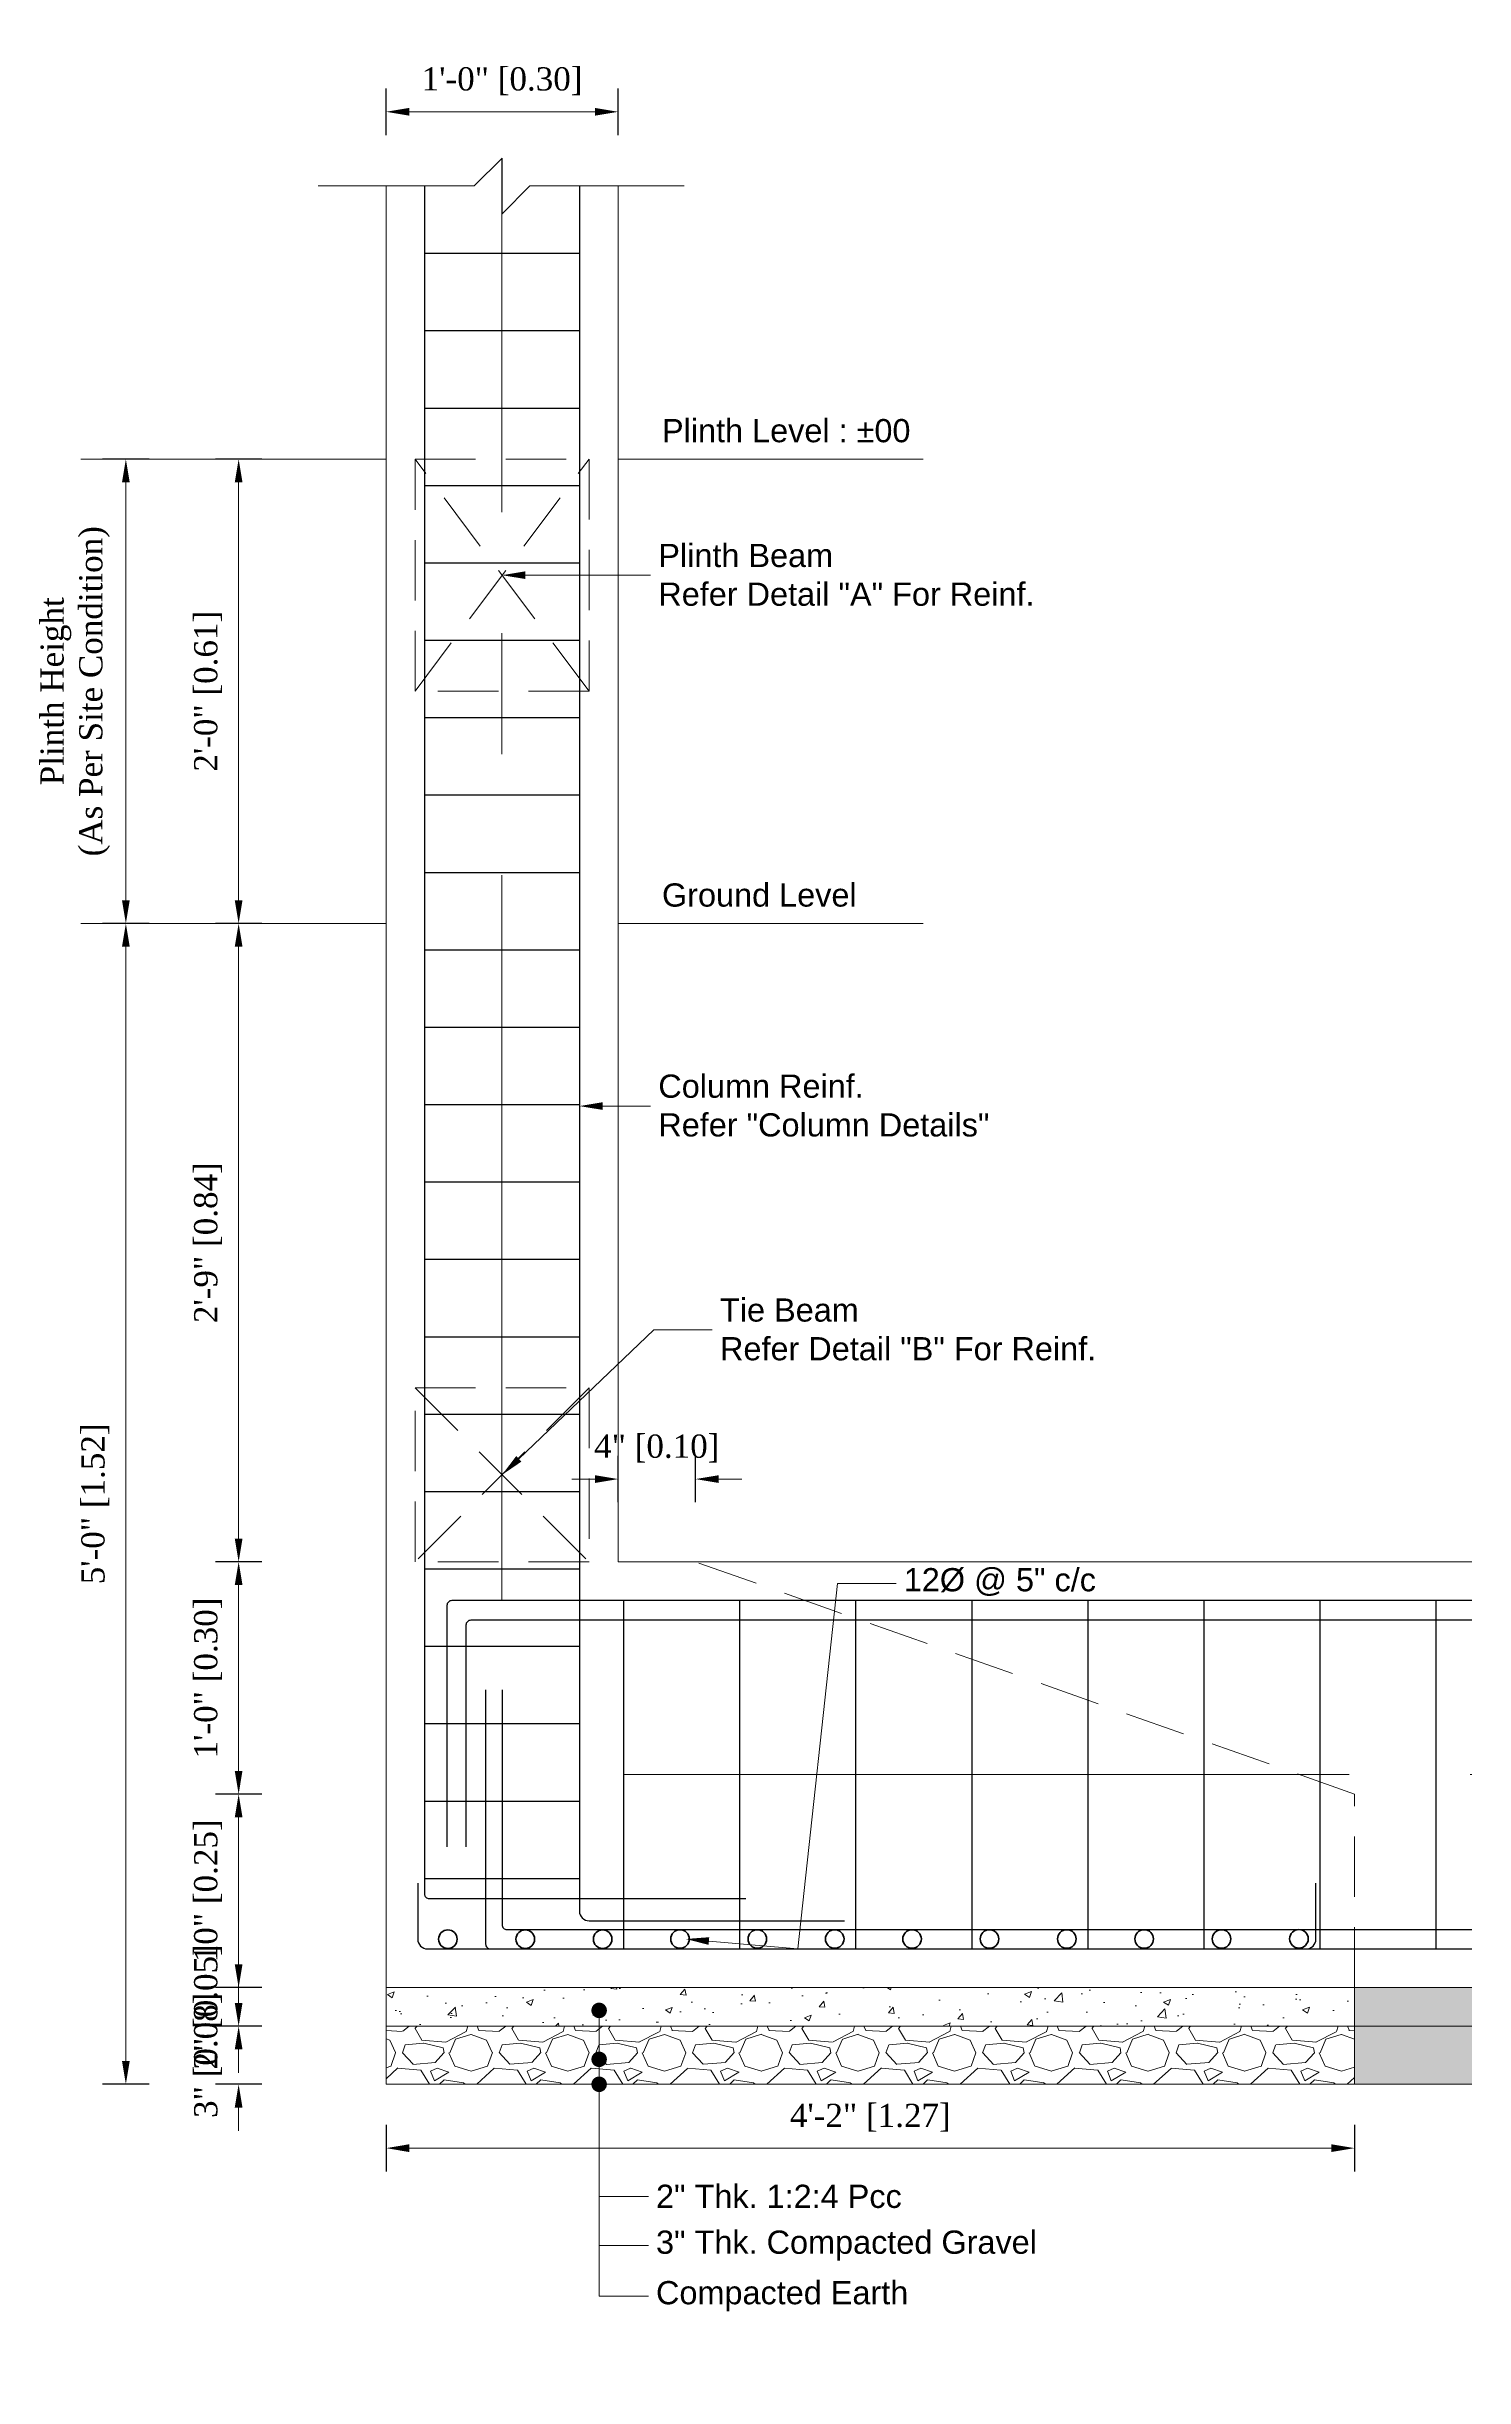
# Model space of a CAD drawing. Header units: feet. Extents: x 4160 to 31260, y -20219 to -1382.
# Drawn here: x 21170 to 21243.3, y -5229.7 to -5109.2 of the extents above; entities that cross this region are included whole.
import ezdxf
from ezdxf import colors
from ezdxf.entities.mleader import LeaderData, LeaderLine
from ezdxf.math import Vec2, Vec3

# ---------------------------------------------------------------- set-up
doc = ezdxf.new("R2010")
doc.units = ezdxf.units.FT
doc.header["$LTSCALE"] = 50
doc.header["$MEASUREMENT"] = 0
doc.header["$PDMODE"] = 34
doc.linetypes.add('CENTER2', pattern=[1.125, 0.75, -0.125, 0.125, -0.125])
doc.linetypes.add('HIDDEN', pattern=[0.375, 0.25, -0.125])
for name, color, linetype, lineweight in [('IES_WR_Center Line', 7, 'CENTER2', 13), ('IES_WR_Dimension', 7, 'Continuous', 15), ('IES_WR_Elevation', 4, 'Continuous', 15), ('IES_WR_GL', 3, 'ORIGINAL_GL', 15), ('IES_WR_Hatch ANSI31', 8, 'Continuous', 15), ('IES_WR_Leader', 7, 'Continuous', 15), ('IES_WR_Rebar Concrete Line', 2, 'Continuous', 15), ('IES_WR_Rebar-Main', 1, 'Continuous', 30), ('IES_WR_Stirrups', 6, 'Continuous', 25), ('IES_WR_Text Structure', 70, 'Continuous', 20), ('Reference', 7, 'Continuous', 15), ('Reinforcement', 1, 'Continuous', 40)]:
    doc.layers.add(name, color=color, linetype=linetype, lineweight=lineweight)
doc.styles.add('arial', font='times.ttf')
doc.styles.add('Arial Annotation', font='arial.ttf', dxfattribs={"height": 0.06})
doc.styles.get("Standard").update_dxf_attribs({"font": 'arial.ttf'})
doc.linetypes.add('ORIGINAL_GL', pattern='A,10,-1,["V",Standard,S=2,R=180,X=1,Y=0],-1,0', length=12)
doc.dimstyles.new('SECS', dxfattribs={"dimtxt": 0.06, "dimasz": 0.06, "dimexe": 0.06, "dimexo": 0, "dimgap": 0.04, "dimtad": 1, "dimdec": 0, "dimzin": 3, "dimdsep": 46, "dimlunit": 4, "dimtxsty": 'arial', "dimcen": 1.25, "dimclrd": 256, "dimclrt": 3, "dimadec": 0, "dimazin": 0, "dimtfac": 1, "dimtdec": 0, "dimtix": 1, "dimtofl": 0, "dimtmove": 2, "dimatfit": 1, "dimfxl": 0.06, "dimfxlon": 1, "dimtolj": 1, "dimtzin": 0, "dimlwd": -1, "dimarcsym": 0})

# ---------------------------------------------------------------- blocks, each defined once
blk = doc.blocks.new('*U358')
at = {"layer": 'IES_WR_Stirrups'}
blk.add_lwpolyline([(0, 4), (0, -4)], dxfattribs=at)
blk = doc.blocks.new('*U359')
at = {"color": 0, "linetype": 'ByBlock', "lineweight": -2, "transparency": 16777216, "rotation": 90}
for p in [(539.81, 186.35), (539.81, 182.35), (539.81, 178.35), (539.81, 174.35), (539.81, 170.35), (539.81, 166.35), (539.81, 162.35), (539.81, 158.35), (539.81, 154.35), (539.81, 150.35), (539.81, 146.35), (539.81, 142.35), (539.81, 138.35), (539.81, 134.35), (539.81, 130.35), (539.81, 126.35), (539.81, 122.35), (539.81, 118.35), (539.81, 114.35), (539.81, 110.35), (539.81, 106.35), (539.81, 102.35)]:
    blk.add_blockref('*U358', p, dxfattribs=at)
blk = doc.blocks.new('*D733')
at = {"layer": 'Defpoints', "color": 0}
for p in [(21199.57, -5112.59), (21187.57, -5116.42), (21199.57, -5116.42)]:
    blk.add_point(p, dxfattribs=at)
at = {"layer": 'IES_WR_Dimension', "color": 0, "lineweight": -2}
for p, q in [((21187.57, -5113.79), (21187.57, -5111.39)), ((21199.57, -5113.79), (21199.57, -5111.39))]:
    blk.add_line(p, q, dxfattribs=at)
at = {"layer": 'IES_WR_Dimension'}
blk.add_line((21188.77, -5112.59), (21198.37, -5112.59), dxfattribs=at)
for points in [[(21188.77, -5112.39), (21188.77, -5112.79), (21187.57, -5112.59)], [(21198.37, -5112.39), (21198.37, -5112.79), (21199.57, -5112.59)]]:
    blk.add_solid(points, dxfattribs=at)
at = {"layer": 'IES_WR_Dimension', "color": 3, "insert": (21193.57, -5111.01), "char_height": 1.2, "attachment_point": 5, "style": 'arial'}
blk.add_mtext('\\A1;1\'-0" [0.30]', dxfattribs=at)
blk = doc.blocks.new('*D735')
at = {"layer": 'Defpoints', "color": 0}
for p in [(21187.57, -5214.54), (21237.65, -5214.54), (21237.65, -5217.84)]:
    blk.add_point(p, dxfattribs=at)
at = {"layer": 'IES_WR_Dimension', "color": 0, "lineweight": -2}
for p, q in [((21187.57, -5216.64), (21187.57, -5219.04)), ((21237.65, -5216.64), (21237.65, -5219.04))]:
    blk.add_line(p, q, dxfattribs=at)
at = {"layer": 'IES_WR_Dimension'}
blk.add_line((21188.77, -5217.84), (21236.45, -5217.84), dxfattribs=at)
for points in [[(21188.77, -5217.64), (21188.77, -5218.04), (21187.57, -5217.84)], [(21236.45, -5217.64), (21236.45, -5218.04), (21237.65, -5217.84)]]:
    blk.add_solid(points, dxfattribs=at)
at = {"layer": 'IES_WR_Dimension', "color": 3, "insert": (21212.61, -5216.27), "char_height": 1.2, "attachment_point": 5, "style": 'arial'}
blk.add_mtext('\\A1;4\'-2" [1.27]', dxfattribs=at)
blk = doc.blocks.new('*D737')
at = {"layer": 'Defpoints', "color": 0}
for p in [(21179.95, -5211.54), (21187.57, -5211.54), (21187.57, -5214.54)]:
    blk.add_point(p, dxfattribs=at)
at = {"layer": 'IES_WR_Dimension'}
for p, q in [((21179.95, -5210.34), (21179.95, -5209.14)), ((21179.95, -5215.74), (21179.95, -5216.94))]:
    blk.add_line(p, q, dxfattribs=at)
at = {"layer": 'IES_WR_Dimension', "color": 0, "lineweight": -2}
for p, q in [((21181.15, -5211.54), (21178.75, -5211.54)), ((21181.15, -5214.54), (21178.75, -5214.54))]:
    blk.add_line(p, q, dxfattribs=at)
at = {"layer": 'IES_WR_Dimension'}
for points in [[(21179.75, -5210.34), (21180.15, -5210.34), (21179.95, -5211.54)], [(21179.75, -5215.74), (21180.15, -5215.74), (21179.95, -5214.54)]]:
    blk.add_solid(points, dxfattribs=at)
at = {"layer": 'IES_WR_Dimension', "color": 3, "insert": (21178.37, -5213.04), "char_height": 1.2, "attachment_point": 5, "rotation": 90, "style": 'arial'}
blk.add_mtext('\\A1;3" [0.08]', dxfattribs=at)
blk = doc.blocks.new('*D739')
at = {"layer": 'Defpoints', "color": 0}
for p in [(21179.95, -5209.54), (21187.57, -5209.54), (21187.57, -5211.54)]:
    blk.add_point(p, dxfattribs=at)
at = {"layer": 'IES_WR_Dimension'}
for p, q in [((21179.95, -5208.34), (21179.95, -5207.14)), ((21179.95, -5212.74), (21179.95, -5213.94))]:
    blk.add_line(p, q, dxfattribs=at)
at = {"layer": 'IES_WR_Dimension', "color": 0, "lineweight": -2}
for p, q in [((21181.15, -5209.54), (21178.75, -5209.54)), ((21181.15, -5211.54), (21178.75, -5211.54))]:
    blk.add_line(p, q, dxfattribs=at)
at = {"layer": 'IES_WR_Dimension'}
for points in [[(21179.75, -5208.34), (21180.15, -5208.34), (21179.95, -5209.54)], [(21179.75, -5212.74), (21180.15, -5212.74), (21179.95, -5211.54)]]:
    blk.add_solid(points, dxfattribs=at)
at = {"layer": 'IES_WR_Dimension', "color": 3, "insert": (21178.37, -5210.54), "char_height": 1.2, "attachment_point": 5, "rotation": 90, "style": 'arial'}
blk.add_mtext('\\A1;2" [0.05]', dxfattribs=at)
blk = doc.blocks.new('*D741')
at = {"layer": 'Defpoints', "color": 0}
for p in [(21179.95, -5187.54), (21221.65, -5187.54), (21187.57, -5199.54)]:
    blk.add_point(p, dxfattribs=at)
at = {"layer": 'IES_WR_Dimension', "color": 0, "lineweight": -2}
for p, q in [((21181.15, -5187.54), (21178.75, -5187.54)), ((21181.15, -5199.54), (21178.75, -5199.54))]:
    blk.add_line(p, q, dxfattribs=at)
at = {"layer": 'IES_WR_Dimension'}
blk.add_line((21179.95, -5198.34), (21179.95, -5188.74), dxfattribs=at)
for points in [[(21179.75, -5188.74), (21180.15, -5188.74), (21179.95, -5187.54)], [(21179.75, -5198.34), (21180.15, -5198.34), (21179.95, -5199.54)]]:
    blk.add_solid(points, dxfattribs=at)
at = {"layer": 'IES_WR_Dimension', "color": 3, "insert": (21178.37, -5193.54), "char_height": 1.2, "attachment_point": 5, "rotation": 90, "style": 'arial'}
blk.add_mtext('\\A1;1\'-0" [0.30]', dxfattribs=at)
blk = doc.blocks.new('*D743')
at = {"layer": 'Defpoints', "color": 0}
for p in [(21179.95, -5154.54), (21209.88, -5154.54), (21225.65, -5187.54)]:
    blk.add_point(p, dxfattribs=at)
at = {"layer": 'IES_WR_Dimension', "color": 0, "lineweight": -2}
for p, q in [((21181.15, -5154.54), (21178.75, -5154.54)), ((21181.15, -5187.54), (21178.75, -5187.54))]:
    blk.add_line(p, q, dxfattribs=at)
at = {"layer": 'IES_WR_Dimension'}
blk.add_line((21179.95, -5186.34), (21179.95, -5155.74), dxfattribs=at)
for points in [[(21179.75, -5155.74), (21180.15, -5155.74), (21179.95, -5154.54)], [(21179.75, -5186.34), (21180.15, -5186.34), (21179.95, -5187.54)]]:
    blk.add_solid(points, dxfattribs=at)
at = {"layer": 'IES_WR_Dimension', "color": 3, "insert": (21178.37, -5171.04), "char_height": 1.2, "attachment_point": 5, "rotation": 90, "style": 'arial'}
blk.add_mtext('\\A1;2\'-9" [0.84]', dxfattribs=at)
blk = doc.blocks.new('*D745')
at = {"layer": 'Defpoints', "color": 0}
for p in [(21179.95, -5130.54), (21209.88, -5130.54), (21209.88, -5154.54)]:
    blk.add_point(p, dxfattribs=at)
at = {"layer": 'IES_WR_Dimension', "color": 0, "lineweight": -2}
for p, q in [((21181.15, -5130.54), (21178.75, -5130.54)), ((21181.15, -5154.54), (21178.75, -5154.54))]:
    blk.add_line(p, q, dxfattribs=at)
at = {"layer": 'IES_WR_Dimension'}
blk.add_line((21179.95, -5153.34), (21179.95, -5131.74), dxfattribs=at)
for points in [[(21179.75, -5131.74), (21180.15, -5131.74), (21179.95, -5130.54)], [(21179.75, -5153.34), (21180.15, -5153.34), (21179.95, -5154.54)]]:
    blk.add_solid(points, dxfattribs=at)
at = {"layer": 'IES_WR_Dimension', "color": 3, "insert": (21178.37, -5142.54), "char_height": 1.2, "attachment_point": 5, "rotation": 90, "style": 'arial'}
blk.add_mtext('\\A1;2\'-0" [0.61]', dxfattribs=at)
blk = doc.blocks.new('*D747')
at = {"layer": 'Defpoints', "color": 0}
for p in [(21174.12, -5154.54), (21209.88, -5154.54), (21187.57, -5214.54)]:
    blk.add_point(p, dxfattribs=at)
at = {"layer": 'IES_WR_Dimension', "color": 0, "lineweight": -2}
for p, q in [((21175.32, -5154.54), (21172.92, -5154.54)), ((21175.32, -5214.54), (21172.92, -5214.54))]:
    blk.add_line(p, q, dxfattribs=at)
at = {"layer": 'IES_WR_Dimension'}
blk.add_line((21174.12, -5213.34), (21174.12, -5155.74), dxfattribs=at)
for points in [[(21173.92, -5155.74), (21174.32, -5155.74), (21174.12, -5154.54)], [(21173.92, -5213.34), (21174.32, -5213.34), (21174.12, -5214.54)]]:
    blk.add_solid(points, dxfattribs=at)
at = {"layer": 'IES_WR_Dimension', "color": 3, "insert": (21172.54, -5184.54), "char_height": 1.2, "attachment_point": 5, "rotation": 90, "style": 'arial'}
blk.add_mtext('\\A1;5\'-0" [1.52]', dxfattribs=at)
blk = doc.blocks.new('*D749')
at = {"layer": 'Defpoints', "color": 0}
for p in [(21174.12, -5130.54), (21209.88, -5130.54), (21209.88, -5154.54)]:
    blk.add_point(p, dxfattribs=at)
at = {"layer": 'IES_WR_Dimension', "color": 0, "lineweight": -2}
for p, q in [((21175.32, -5130.54), (21172.92, -5130.54)), ((21175.32, -5154.54), (21172.92, -5154.54))]:
    blk.add_line(p, q, dxfattribs=at)
at = {"layer": 'IES_WR_Dimension'}
blk.add_line((21174.12, -5153.34), (21174.12, -5131.74), dxfattribs=at)
for points in [[(21173.92, -5131.74), (21174.32, -5131.74), (21174.12, -5130.54)], [(21173.92, -5153.34), (21174.32, -5153.34), (21174.12, -5154.54)]]:
    blk.add_solid(points, dxfattribs=at)
at = {"layer": 'IES_WR_Dimension', "color": 3, "insert": (21171.5, -5142.54), "char_height": 1.2, "attachment_point": 5, "rotation": 90, "style": 'arial'}
blk.add_mtext('\\A1;Plinth Height^J(As Per Site Condition)', dxfattribs=at)
blk = doc.blocks.new('_Dot')
at = {"color": 0, "linetype": 'ByBlock', "lineweight": -2}
blk.add_line((-0.5, 0), (-1, 0), dxfattribs=at)
at = {"color": 0, "linetype": 'ByBlock', "const_width": 0.5}
blk.add_lwpolyline([(-0.25, 0, 1), (0.25, 0, 1)], format="xyb", close=True, dxfattribs=at)
blk = doc.blocks.new('*D751')
at = {"layer": 'Defpoints', "color": 0}
for p in [(21187.57, -5199.54), (21179.95, -5209.54), (21187.57, -5209.54)]:
    blk.add_point(p, dxfattribs=at)
at = {"layer": 'IES_WR_Dimension', "color": 0, "lineweight": -2}
for p, q in [((21181.15, -5199.54), (21178.75, -5199.54)), ((21181.15, -5209.54), (21178.75, -5209.54))]:
    blk.add_line(p, q, dxfattribs=at)
at = {"layer": 'IES_WR_Dimension'}
blk.add_line((21179.95, -5200.74), (21179.95, -5208.34), dxfattribs=at)
for points in [[(21179.75, -5200.74), (21180.15, -5200.74), (21179.95, -5199.54)], [(21179.75, -5208.34), (21180.15, -5208.34), (21179.95, -5209.54)]]:
    blk.add_solid(points, dxfattribs=at)
at = {"layer": 'IES_WR_Dimension', "color": 3, "insert": (21178.37, -5204.54), "char_height": 1.2, "attachment_point": 5, "rotation": 90, "style": 'arial'}
blk.add_mtext('\\A1;10" [0.25]', dxfattribs=at)
blk = doc.blocks.new('*D753')
at = {"layer": 'Defpoints', "color": 0}
for p in [(21203.57, -5183.26), (21199.57, -5187.54), (21203.57, -5187.54)]:
    blk.add_point(p, dxfattribs=at)
at = {"layer": 'IES_WR_Dimension', "color": 0, "lineweight": -2}
for p, q in [((21199.57, -5184.46), (21199.57, -5182.06)), ((21203.57, -5184.46), (21203.57, -5182.06))]:
    blk.add_line(p, q, dxfattribs=at)
at = {"layer": 'IES_WR_Dimension'}
for p, q in [((21198.37, -5183.26), (21197.17, -5183.26)), ((21204.77, -5183.26), (21205.97, -5183.26))]:
    blk.add_line(p, q, dxfattribs=at)
for points in [[(21198.37, -5183.06), (21198.37, -5183.46), (21199.57, -5183.26)], [(21204.77, -5183.06), (21204.77, -5183.46), (21203.57, -5183.26)]]:
    blk.add_solid(points, dxfattribs=at)
at = {"layer": 'IES_WR_Dimension', "color": 3, "insert": (21201.57, -5181.68), "char_height": 1.2, "attachment_point": 5, "style": 'arial'}
blk.add_mtext('\\A1;4" [0.10]', dxfattribs=at)
blk = doc.blocks.new('*U354')
at = {"layer": 'IES_WR_Stirrups'}
blk.add_lwpolyline([(0, -8.99), (0, 8.99)], dxfattribs=at)
blk = doc.blocks.new('*U355')
at = {"color": 0, "linetype": 'ByBlock', "lineweight": -2, "transparency": 16777216}
for p in [(21199.87, -5198.53), (21205.87, -5198.53), (21211.87, -5198.53), (21217.87, -5198.53), (21223.87, -5198.53), (21229.87, -5198.53), (21235.87, -5198.53), (21241.87, -5198.53)]:
    blk.add_blockref('*U354', p, dxfattribs=at)
blk = doc.blocks.new('REBAR CUT')
at = {"layer": 'Reinforcement'}
blk.add_circle((0, 0), 0.024, dxfattribs=at)

msp = doc.modelspace()

# ---------------------------------------------------------------- hatches: boundary and pattern name
at = {"layer": 'IES_WR_Hatch ANSI31'}
h = msp.add_hatch(dxfattribs=at)
h.set_pattern_fill('AR-CONC', color=256, scale=0.025)
h.set_pattern_definition([(50, (20546.9383, -5307.9408), (3.586301, -0.313761), [0.375, -4.125]), (355, (20546.9383, -5307.9408), (-0.693757, 3.76096), [0.3, -3.3]), (100.45144, (20547.237, -5307.967), (2.892544, 3.4472), [0.318701, -3.50571]), (46.1842, (20546.9383, -5306.941), (5.336207, -0.827596), [0.5625, -6.1875]), (96.6356, (20547.383, -5307.01), (4.67331, 4.870593), [0.47805, -5.25857]), (351.1842, (20546.9383, -5306.941), (4.67331, 4.870593), [0.45, -4.95]), (21, (20547.4383, -5307.1908), (2.984535, -2.013094), [0.375, -4.125]), (326, (20547.4383, -5307.1908), (1.216577, 3.62575), [0.3, -3.3]), (71.45144, (20547.687, -5307.3586), (4.201112, 1.612656), [0.318701, -3.50571]), (37.5, (20546.9383, -5307.9408), (0.0607993, 1.6644693), [0, -3.26, 0, -3.35, 0, -3.3125]), (7.5, (20546.9383, -5307.9408), (1.3153477, 1.9720586), [0, -1.91, 0, -3.185, 0, -1.2625]), (327.5, (20545.8233, -5307.9408), (2.6691122, -0.1127744), [0, -1.25, 0, -3.9, 0, -5.175]), (317.5, (20545.3233, -5307.9408), (2.915931, 0.500525), [0, -1.625, 0, -2.59, 0, -3.675])])
h.paths.add_polyline_path([(21187.57, -5209.54), (21187.57, -5211.54), (21237.65, -5211.54), (21237.65, -5209.54)])
h = msp.add_hatch(dxfattribs=at)
h.set_pattern_fill('AR-CONC', color=256, scale=0.025)
h.set_pattern_definition([(50, (20243.2902, -5307.9408), (3.586301, -0.313761), [0.375, -4.125]), (355, (20243.29, -5307.9408), (-0.693757, 3.760961), [0.3, -3.3]), (100.45144, (20243.589, -5307.967), (2.892544, 3.4472), [0.318701, -3.50571]), (46.1842, (20243.29, -5306.941), (5.336207, -0.827596), [0.5625, -6.1875]), (96.63564, (20243.735, -5307.01), (4.67331, 4.870593), [0.478052, -5.25857]), (351.18416, (20243.29, -5306.941), (4.67331, 4.870593), [0.45, -4.95]), (21, (20243.7902, -5307.1908), (2.984535, -2.0130945), [0.375, -4.125]), (326, (20243.79, -5307.1908), (1.216577, 3.62575), [0.3, -3.3]), (71.45144, (20244.039, -5307.3586), (4.201112, 1.612656), [0.318701, -3.50571]), (37.5, (20243.2902, -5307.9408), (0.0607993, 1.6644693), [0, -3.26, 0, -3.35, 0, -3.3125]), (7.5, (20243.2902, -5307.9408), (1.3153477, 1.9720586), [0, -1.91, 0, -3.185, 0, -1.2625]), (327.5, (20242.1752, -5307.9408), (2.6691122, -0.1127744), [0, -1.25, 0, -3.9, 0, -5.175]), (317.5, (20241.6752, -5307.9408), (2.915931, 0.500525), [0, -1.625, 0, -2.59, 0, -3.675])])
h.paths.add_polyline_path([(21237.65, -5209.54), (21237.65, -5211.54), (21329.41, -5211.54), (21329.41, -5209.54)])
h = msp.add_hatch(dxfattribs=at)
h.set_pattern_fill('GRAVEL', color=256, scale=0.25)
h.set_pattern_definition([(228.01279, (20550.5383, -5302.9408), (-40, -45), [0.67268, -66.59544]), (184.96974, (20550.0883, -5303.4408), (60, 5), [1.15434, -114.279624]), (132.510447, (20548.9383, -5303.5408), (50, -55), [0.81394, -80.580163]), (267.27369, (20546.9883, -5304.7908), (5, 100), [1.05119, -104.06779]), (292.833654, (20546.9383, -5305.8408), (-25, 60), [1.030775, -102.046866]), (357.27369, (20547.3383, -5306.7908), (-100, 5), [1.05119, -104.06779]), (37.69424, (20548.3883, -5306.8408), (-65, -50), [1.390145, -137.624243]), (72.255328, (20549.4883, -5305.9908), (35, 110), [1.31244, -129.931607]), (121.429566, (20549.8883, -5304.7408), (-40, 65), [1.05475, -104.420366]), (175.23636, (20549.3383, -5303.8408), (55, -5), [1.20416, -59.003813]), (222.397438, (20548.1383, -5303.7408), (-60, -55), [1.55724, -154.166875]), (138.814075, (20551.9383, -5304.8408), (-35, 30), [0.531505, -52.619224]), (171.469234, (20551.5383, -5304.4908), (65, -10), [1.011185, -100.107557]), (225, (20550.5383, -5304.3408), (-6e-16, -5), [0.707105, -6.363963]), (203.19859, (20550.1883, -5303.7408), (25, 10), [0.38079, -37.698076]), (291.80141, (20549.8383, -5303.8908), (-5, 15), [0.538515, -26.38731]), (30.96376, (20550.0383, -5304.3908), (15, 10), [0.874645, -28.280114]), (161.56505, (20550.7883, -5303.9408), (10, -5), [0.632455, -15.178933]), (16.38954, (20546.9383, -5303.8908), (50, 15), [0.886, -87.714226]), (70.346176, (20547.7883, -5303.6408), (-20, -55), [0.743305, -73.58704]), (293.19859, (20550.7883, -5302.9408), (-10, 25), [0.761575, -37.31729]), (343.61046, (20551.0883, -5303.6408), (-50, 15), [0.886, -87.714226]), (339.44395, (20546.9383, -5306.9908), (-25, 10), [0.8544, -41.86562]), (294.77514, (20547.7383, -5307.2908), (-25, 55), [0.71589, -70.873215]), (66.80141, (20550.8383, -5307.9408), (10, 25), [0.761575, -37.31729]), (17.354025, (20551.1383, -5307.2408), (-65, -20), [0.838155, -82.977118]), (69.44395, (20548.3883, -5307.9408), (-10, -25), [0.4272, -42.29282]), (101.30993, (20550.5383, -5307.9408), (-5, 20), [0.25495, -25.240148]), (165.96376, (20550.4883, -5307.6908), (15, -5), [1.030775, -19.584753]), (186.009006, (20549.4883, -5307.4408), (50, 5), [0.95525, -94.569616]), (303.69007, (20550.0383, -5304.8408), (-5, 10), [0.72111, -17.306646]), (353.157227, (20550.4383, -5305.4408), (85, -10), [1.25897, -124.637813]), (60.945396, (20551.6883, -5305.5908), (-20, -35), [0.51478, -50.96337]), (90, (20551.9383, -5305.141), (-5, 5), [0.3, -4.7]), (120.25644, (20549.3883, -5307.2908), (20, -35), [0.69462, -68.7676]), (48.01279, (20549.0383, -5306.6908), (40, 45), [1.34536, -65.92276]), (0, (20549.9383, -5305.691), (5, 5), [1.3, -3.7]), (325.304846, (20551.2383, -5305.6908), (50, -35), [0.79057, -78.26637]), (254.0546, (20551.8883, -5306.1408), (-5, -20), [0.72801, -35.67254]), (207.645975, (20551.6883, -5306.8408), (-95, -50), [1.185325, -117.34737]), (175.42608, (20550.6383, -5307.3908), (-65, 5), [1.253995, -124.145367])])
h.paths.add_polyline_path([(21187.57, -5211.54), (21187.57, -5214.54), (21237.65, -5214.54), (21237.65, -5211.54)])
h = msp.add_hatch(dxfattribs=at)
h.set_pattern_fill('GRAVEL', color=256, scale=0.25)
h.set_pattern_definition([(228.012788, (20246.89016, -5302.9408), (-40, -45), [0.67268, -66.59544]), (184.96974, (20246.44016, -5303.4408), (60, 5), [1.15434, -114.279624]), (132.510447, (20245.29016, -5303.5408), (50, -55), [0.81394, -80.580163]), (267.27369, (20243.34016, -5304.7908), (5, 100), [1.05119, -104.06779]), (292.833654, (20243.29016, -5305.8408), (-25, 60), [1.030775, -102.046866]), (357.27369, (20243.69016, -5306.7908), (-100, 5), [1.05119, -104.06779]), (37.69424, (20244.74016, -5306.8408), (-65, -50), [1.390145, -137.624243]), (72.255328, (20245.84016, -5305.9908), (35, 110), [1.31244, -129.931607]), (121.429566, (20246.24016, -5304.7408), (-40, 65), [1.05475, -104.420366]), (175.23636, (20245.69016, -5303.8408), (55, -5), [1.20416, -59.003813]), (222.397438, (20244.49016, -5303.7408), (-60, -55), [1.55724, -154.166875]), (138.814075, (20248.29016, -5304.8408), (-35, 30), [0.531505, -52.619224]), (171.469234, (20247.89016, -5304.4908), (65, -10), [1.011185, -100.107557]), (225, (20246.89, -5304.3408), (-6e-16, -5), [0.707105, -6.363963]), (203.19859, (20246.54016, -5303.7408), (25, 10), [0.38079, -37.698076]), (291.80141, (20246.1902, -5303.8908), (-5, 15), [0.538515, -26.38731]), (30.96376, (20246.39016, -5304.3908), (15, 10), [0.874645, -28.280114]), (161.56505, (20247.1402, -5303.9408), (10, -5), [0.632455, -15.178933]), (16.38954, (20243.29016, -5303.8908), (50, 15), [0.886, -87.714226]), (70.346176, (20244.14016, -5303.6408), (-20, -55), [0.743305, -73.587039]), (293.19859, (20247.14016, -5302.9408), (-10, 25), [0.761575, -37.31729]), (343.61046, (20247.44016, -5303.6408), (-50, 15), [0.886, -87.714226]), (339.443955, (20243.29016, -5306.9908), (-25, 10), [0.8544, -41.865619]), (294.77514, (20244.09016, -5307.2908), (-25, 55), [0.71589, -70.873215]), (66.80141, (20247.19016, -5307.9408), (10, 25), [0.761575, -37.31729]), (17.354025, (20247.49016, -5307.2408), (-65, -20), [0.838155, -82.977118]), (69.443955, (20244.74016, -5307.9408), (-10, -25), [0.4272, -42.292819]), (101.30993, (20246.8902, -5307.9408), (-5, 20), [0.25495, -25.240148]), (165.96376, (20246.8402, -5307.6908), (15, -5), [1.030775, -19.584753]), (186.009006, (20245.84016, -5307.4408), (50, 5), [0.95525, -94.569616]), (303.69007, (20246.3902, -5304.8408), (-5, 10), [0.72111, -17.306646]), (353.157227, (20246.79016, -5305.4408), (85, -10), [1.25897, -124.637813]), (60.945396, (20248.04016, -5305.5908), (-20, -35), [0.51478, -50.96337]), (90, (20248.29, -5305.141), (-5, 5), [0.3, -4.7]), (120.256437, (20245.74016, -5307.2908), (20, -35), [0.69462, -68.7676]), (48.012788, (20245.39016, -5306.6908), (40, 45), [1.34536, -65.92276]), (0, (20246.29, -5305.691), (5, 5), [1.3, -3.7]), (325.304846, (20247.59016, -5305.6908), (50, -35), [0.79057, -78.266372]), (254.054604, (20248.24016, -5306.1408), (-5, -20), [0.72801, -35.67254]), (207.645975, (20248.04016, -5306.8408), (-95, -50), [1.185325, -117.34737]), (175.426079, (20246.99016, -5307.3908), (-65, 5), [1.253995, -124.145367])])
h.paths.add_polyline_path([(21237.65, -5211.54), (21237.65, -5214.54), (21329.41, -5214.54), (21329.41, -5211.54)])

# ---------------------------------------------------------------- linework, layer by layer
at = {"layer": 'IES_WR_Center Line'}
for points in [[(21193.56, -5189.54), (21193.56, -5114.99)], [(21199.87, -5198.53), (21356.19, -5198.53)]]:
    msp.add_lwpolyline(points, dxfattribs=at)
at = {"layer": 'IES_WR_Elevation'}
for p, q in [((21187.57, -5130.54), (21171.8, -5130.54)), ((21215.34, -5130.54), (21199.57, -5130.54))]:
    msp.add_line(p, q, dxfattribs=at)
at = {"layer": 'IES_WR_GL', "ltscale": 0.025}
for points in [[(21171.8, -5154.54), (21187.57, -5154.54)], [(21199.57, -5154.54), (21215.34, -5154.54)]]:
    msp.add_lwpolyline(points, dxfattribs=at)
at = {"layer": 'IES_WR_Rebar Concrete Line'}
for points in [[(21187.57, -5116.42), (21187.57, -5187.54), (21187.57, -5187.54), (21187.57, -5209.54), (21237.65, -5209.54)], [(21203.57, -5187.54), (21199.57, -5187.54), (21199.57, -5116.42)], [(21203.57, -5187.54), (21352.41, -5187.54)], [(21187.57, -5209.54), (21237.65, -5209.54)], [(21187.57, -5209.54), (21187.57, -5214.54)], [(21237.65, -5214.54), (21237.65, -5209.54)], [(21237.65, -5209.54), (21352.41, -5209.54)], [(21187.57, -5211.54), (21237.65, -5211.54)], [(21237.65, -5211.54), (21352.41, -5211.54)], [(21187.57, -5214.54), (21237.65, -5214.54)], [(21237.65, -5214.54), (21352.41, -5214.54)]]:
    msp.add_lwpolyline(points, dxfattribs=at)
at = {"layer": 'IES_WR_Rebar Concrete Line', "linetype": 'HIDDEN', "ltscale": 0.25}
for points in [[(21189.07, -5130.54), (21198.07, -5130.54), (21198.07, -5142.54), (21189.07, -5142.54)], [(21189.07, -5178.54), (21198.07, -5178.54), (21198.07, -5187.54), (21189.07, -5187.54)]]:
    msp.add_lwpolyline(points, close=True, dxfattribs=at)
for points in [[(21198.07, -5142.54), (21189.07, -5130.54)], [(21189.07, -5142.54), (21198.07, -5130.54)], [(21189.07, -5178.54), (21198.07, -5187.54)], [(21198.07, -5178.54), (21189.07, -5187.54)], [(21237.65, -5209.54), (21237.65, -5199.54), (21203.57, -5187.54)]]:
    msp.add_lwpolyline(points, dxfattribs=at)
at = {"layer": 'IES_WR_Rebar-Main'}
for points in [[(21206.17, -5204.96), (21189.82, -5204.96, -0.414214), (21189.57, -5204.71), (21189.57, -5116.42)], [(21197.57, -5116.42), (21197.57, -5205.59, 0.414214), (21198.07, -5206.09), (21211.28, -5206.09)], [(21365.76, -5204.67), (21365.76, -5189.79, 0.414214), (21365.51, -5189.54), (21190.97, -5189.54, 0.414214), (21190.72, -5189.79), (21190.72, -5202.27)], [(21191.72, -5202.27), (21191.72, -5190.79, -0.414214), (21191.97, -5190.54), (21364.51, -5190.54, -0.414214), (21364.76, -5190.79), (21364.76, -5204.67)], [(21192.72, -5194.15), (21192.72, -5207.29, 0.414214), (21192.97, -5207.54), (21363.51, -5207.54, 0.414214), (21363.76, -5207.29), (21363.76, -5191.33)], [(21193.57, -5194.15), (21193.57, -5206.29, 0.414214), (21193.82, -5206.54), (21362.51, -5206.54, 0.414214), (21362.76, -5206.29), (21362.76, -5191.33)], [(21189.21, -5204.14), (21189.21, -5207.04, 0.414214), (21189.71, -5207.54), (21235.15, -5207.54, 0.414214), (21235.65, -5207.04), (21235.65, -5204.14)]]:
    msp.add_lwpolyline(points, format="xyb", dxfattribs=at)
at = {"layer": 'Reference'}
msp.add_lwpolyline([(21184.06, -5116.42), (21192.13, -5116.42), (21193.57, -5114.98), (21193.57, -5117.86), (21195.01, -5116.42), (21202.98, -5116.42)], dxfattribs=at)

# ---------------------------------------------------------------- block references
for name, p in [('*U359', (20653.76, -5306.25)), ('*U355', (0, 0))]:
    msp.add_blockref(name, p)
at = {"xscale": 20, "yscale": 20, "zscale": 20}
for p in [(21190.77, -5207.04), (21194.77, -5207.04), (21198.77, -5207.04), (21202.77, -5207.03), (21206.77, -5207.03), (21210.77, -5207.03), (21214.77, -5207.03), (21218.77, -5207.03), (21222.77, -5207.03), (21226.77, -5207.03), (21230.77, -5207.03), (21234.77, -5207.02)]:
    msp.add_blockref('REBAR CUT', p, dxfattribs=at)

# ---------------------------------------------------------------- texts
at = {"layer": 'IES_WR_Text Structure', "char_height": 1.2, "width": 61.3817, "attachment_point": 1, "style": 'Arial Annotation'}
for s, insert in [('Plinth Level : %%P00', (21201.84, -5128.47)), ('Ground Level', (21201.84, -5152.47))]:
    msp.add_mtext(s, dxfattribs=dict(at, insert=insert))

# ---------------------------------------------------------------- dimensions: what is measured, and where the dimension line sits
at = {"layer": 'IES_WR_Dimension'}
for base, p1, p2, picture, middle in [((21199.57, -5112.59), (21187.57, -5116.42), (21199.57, -5116.42), '*D733', (21193.57, -5111.01)), ((21203.57, -5183.26), (21199.57, -5187.54), (21203.57, -5187.54), '*D753', (21201.57, -5181.68)), ((21237.65, -5217.84), (21187.57, -5214.54), (21237.65, -5214.54), '*D735', (21212.61, -5216.27))]:
    dim = msp.add_linear_dim(base=base, p1=p1, p2=p2, dimstyle='SECS', override={"dimscale": 0, "dimtix": 1, "dimtofl": 0, "dimtmove": 2, "dimatfit": 1}, dxfattribs=at)
    dim.commit()
    dim.dimension.update_dxf_attribs({"geometry": picture, "text_midpoint": middle})
dim = msp.add_linear_dim(base=(21174.12, -5130.54), p1=(21209.88, -5154.54), p2=(21209.88, -5130.54), angle=90, text='Plinth Height^J(As Per Site Condition)', dimstyle='SECS', override={"dimscale": 0, "dimtix": 1, "dimtofl": 0, "dimtmove": 2, "dimatfit": 1}, dxfattribs=at)
dim.commit()
dim.dimension.update_dxf_attribs({"geometry": '*D749', "text_midpoint": (21171.5, -5142.54)})
for base, p1, p2, picture, middle in [((21179.95, -5130.54), (21209.88, -5154.54), (21209.88, -5130.54), '*D745', (21178.37, -5142.54)), ((21174.12, -5154.54), (21187.57, -5214.54), (21209.88, -5154.54), '*D747', (21172.54, -5184.54)), ((21179.95, -5154.54), (21225.65, -5187.54), (21209.88, -5154.54), '*D743', (21178.37, -5171.04)), ((21179.95, -5187.54), (21187.57, -5199.54), (21221.65, -5187.54), '*D741', (21178.37, -5193.54)), ((21179.95, -5209.54), (21187.57, -5199.54), (21187.57, -5209.54), '*D751', (21178.37, -5204.54)), ((21179.95, -5209.54), (21187.57, -5211.54), (21187.57, -5209.54), '*D739', (21178.37, -5210.54)), ((21179.95, -5211.54), (21187.57, -5214.54), (21187.57, -5211.54), '*D737', (21178.37, -5213.04))]:
    dim = msp.add_linear_dim(base=base, p1=p1, p2=p2, angle=90, dimstyle='SECS', override={"dimscale": 0, "dimtix": 1, "dimtofl": 0, "dimtmove": 2, "dimatfit": 1}, dxfattribs=at)
    dim.commit()
    dim.dimension.update_dxf_attribs({"geometry": picture, "text_midpoint": middle})

# ---------------------------------------------------------------- leaders
at = {"layer": 'IES_WR_Leader'}
ml = msp.add_multileader_mtext('Standard', dxfattribs=at)
ml.set_content('Plinth Beam\\PRefer Detail "A" For Reinf.', color=256, style='Arial Annotation')
ml.set_leader_properties(color=256, linetype='ByLayer', lineweight=-1)
ml.build(insert=Vec2(0, 0))
ml.multileader.update_dxf_attribs({"text_left_attachment_type": 2, "text_right_attachment_type": 2, "dogleg_length": 0, "arrow_head_size": 1.2, "scale": 20})
ctx = ml.context
ctx.base_point, ctx.scale, ctx.char_height, ctx.arrow_head_size, ctx.landing_gap_size, ctx.plane_origin = Vec3(21201.25, -5136.54), 20, 1.2, 1.2, 0.4, Vec3(21193.57, -5136.54)
ctx.left_attachment, ctx.right_attachment = 2, 2
notes = []
notes.append((ctx, [(0, (1, 1, 0), (21201.25, -5136.54), (1, 0), 0, [(0, [(21193.57, -5136.54)], 0, [])])]))
ctx.mtext.insert, ctx.mtext.flow_direction = Vec3(21201.65, -5134.92), 5
ml = msp.add_multileader_mtext('Standard', dxfattribs=at)
ml.set_content('Column Reinf.\\PRefer "Column Details" ', color=256, style='Arial Annotation')
ml.set_leader_properties(color=256, linetype='ByLayer', lineweight=-1)
ml.build(insert=Vec2(0, 0))
ml.multileader.update_dxf_attribs({"text_left_attachment_type": 2, "text_right_attachment_type": 2, "dogleg_length": 0, "arrow_head_size": 1.2, "scale": 20})
ctx = ml.context
ctx.base_point, ctx.scale, ctx.char_height, ctx.arrow_head_size, ctx.landing_gap_size, ctx.plane_origin = Vec3(21201.25, -5163.98), 20, 1.2, 1.2, 0.4, Vec3(21193.57, -5163.98)
ctx.left_attachment, ctx.right_attachment = 2, 2
notes.append((ctx, [(0, (1, 1, 0), (21201.25, -5163.98), (1, 0), 0, [(0, [(21197.57, -5163.98)], 0, [])])]))
ctx.mtext.insert, ctx.mtext.flow_direction = Vec3(21201.65, -5162.35), 5
ml = msp.add_multileader_mtext('Standard', dxfattribs=at)
ml.set_content('Tie Beam^JRefer Detail "B" For Reinf.', color=256, style='Arial Annotation')
ml.set_leader_properties(color=256, linetype='ByLayer', lineweight=-1)
ml.build(insert=Vec2(0, 0))
ml.multileader.update_dxf_attribs({"text_left_attachment_type": 2, "text_right_attachment_type": 2, "dogleg_length": 0.151, "arrow_head_size": 1.2, "scale": 20})
ctx = ml.context
ctx.base_point, ctx.scale, ctx.char_height, ctx.arrow_head_size, ctx.landing_gap_size, ctx.plane_origin = Vec3(21204.44, -5175.54), 20, 1.2, 1.2, 0.4, Vec3(21193.57, -5183.04)
ctx.left_attachment, ctx.right_attachment = 2, 2
notes.append((ctx, [(0, (1, 1, 0), (21201.42, -5175.54), (1, 0), 3.02, [(0, [(21193.57, -5183.04)], 0, [])])]))
ctx.mtext.insert, ctx.mtext.flow_direction = Vec3(21204.84, -5173.92), 5
ml = msp.add_multileader_mtext('Standard', dxfattribs=at)
ml.set_content('12%%C @ 5" c/c', color=256, style='Arial Annotation')
ml.set_leader_properties(color=256, linetype='ByLayer', lineweight=-1)
ml.build(insert=Vec2(0, 0))
ml.multileader.update_dxf_attribs({"text_left_attachment_type": 2, "text_right_attachment_type": 2, "dogleg_length": 0.151, "arrow_head_size": 1.2, "scale": 20})
ctx = ml.context
ctx.base_point, ctx.scale, ctx.char_height, ctx.arrow_head_size, ctx.landing_gap_size, ctx.plane_origin = Vec3(21213.94, -5188.66), 20, 1.2, 1.2, 0.4, Vec3(21200.01, -5193.27)
ctx.left_attachment, ctx.right_attachment = 2, 2
notes.append((ctx, [(0, (1, 1, 0), (21210.92, -5188.66), (1, 0), 3.02, [(1, [(21203.07, -5207.03), (21208.87, -5207.54)], 0, [])])]))
ctx.mtext.insert, ctx.mtext.flow_direction = Vec3(21214.34, -5187.86), 5
ml = msp.add_multileader_mtext('Standard', dxfattribs=at)
ml.set_content('2" Thk. 1:2:4 Pcc', color=256, style='Arial Annotation')
ml.set_leader_properties(color=256, linetype='ByLayer', lineweight=-1)
ml.set_arrow_properties(name='DOT')
ml.build(insert=Vec2(0, 0))
ml.multileader.update_dxf_attribs({"text_left_attachment_type": 2, "text_right_attachment_type": 2, "dogleg_length": 0.127, "arrow_head_size": 0.8, "scale": 20})
ctx = ml.context
ctx.base_point, ctx.scale, ctx.char_height, ctx.arrow_head_size, ctx.landing_gap_size, ctx.plane_origin = Vec3(21201.13, -5220.34), 20, 1.2, 0.8, 0.4, Vec3(21198.59, -5210.72)
ctx.left_attachment, ctx.right_attachment = 2, 2
notes.append((ctx, [(0, (1, 1, 0), (21198.59, -5220.34), (1, 0), 2.55, [(0, [(21198.59, -5210.72)], 0, [])])]))
ctx.mtext.insert, ctx.mtext.flow_direction = Vec3(21201.53, -5219.73), 5
ml = msp.add_multileader_mtext('Standard', dxfattribs=at)
ml.set_content('3" Thk. Compacted Gravel', color=256, style='Arial Annotation')
ml.set_leader_properties(color=256, linetype='ByLayer', lineweight=-1)
ml.set_arrow_properties(name='DOT')
ml.build(insert=Vec2(0, 0))
ml.multileader.update_dxf_attribs({"text_left_attachment_type": 2, "text_right_attachment_type": 2, "dogleg_length": 0.127, "arrow_head_size": 0.8, "scale": 20})
ctx = ml.context
ctx.base_point, ctx.scale, ctx.char_height, ctx.arrow_head_size, ctx.landing_gap_size, ctx.plane_origin = Vec3(21201.13, -5222.88), 20, 1.2, 0.8, 0.4, Vec3(21198.59, -5213.25)
ctx.left_attachment, ctx.right_attachment = 2, 2
notes.append((ctx, [(0, (1, 1, 0), (21198.59, -5222.88), (1, 0), 2.55, [(0, [(21198.59, -5213.25)], 0, [])])]))
ctx.mtext.insert, ctx.mtext.flow_direction = Vec3(21201.53, -5222.1), 5
ml = msp.add_multileader_mtext('Standard', dxfattribs=at)
ml.set_content('Compacted Earth', color=256, style='Arial Annotation')
ml.set_leader_properties(color=256, linetype='ByLayer', lineweight=-1)
ml.set_arrow_properties(name='DOT')
ml.build(insert=Vec2(0, 0))
ml.multileader.update_dxf_attribs({"text_left_attachment_type": 2, "text_right_attachment_type": 2, "dogleg_length": 0.127, "arrow_head_size": 0.8, "scale": 20})
ctx = ml.context
ctx.base_point, ctx.scale, ctx.char_height, ctx.arrow_head_size, ctx.landing_gap_size, ctx.plane_origin = Vec3(21201.13, -5225.49), 20, 1.2, 0.8, 0.4, Vec3(21198.59, -5215.86)
ctx.left_attachment, ctx.right_attachment = 2, 2
notes.append((ctx, [(0, (1, 1, 0), (21198.59, -5225.49), (1, 0), 2.55, [(0, [(21198.59, -5214.54)], 0, [])])]))
ctx.mtext.insert, ctx.mtext.flow_direction = Vec3(21201.53, -5224.71), 5
for ctx, leaders in notes:
    for number, flags, end, landing, length, lines in leaders:
        leader = LeaderData()
        leader.index, (leader.has_last_leader_line, leader.has_dogleg_vector, leader.attachment_direction) = number, flags
        leader.last_leader_point, leader.dogleg_vector, leader.dogleg_length = Vec3(end), Vec3(landing), length
        for number, points, colour, breaks in lines:
            line = LeaderLine()
            line.index, line.vertices, line.color, line.breaks = number, Vec3.list(points), colors.encode_raw_color(colour), breaks
            leader.lines.append(line)
        ctx.leaders.append(leader)

doc.saveas('drawing.dxf')
